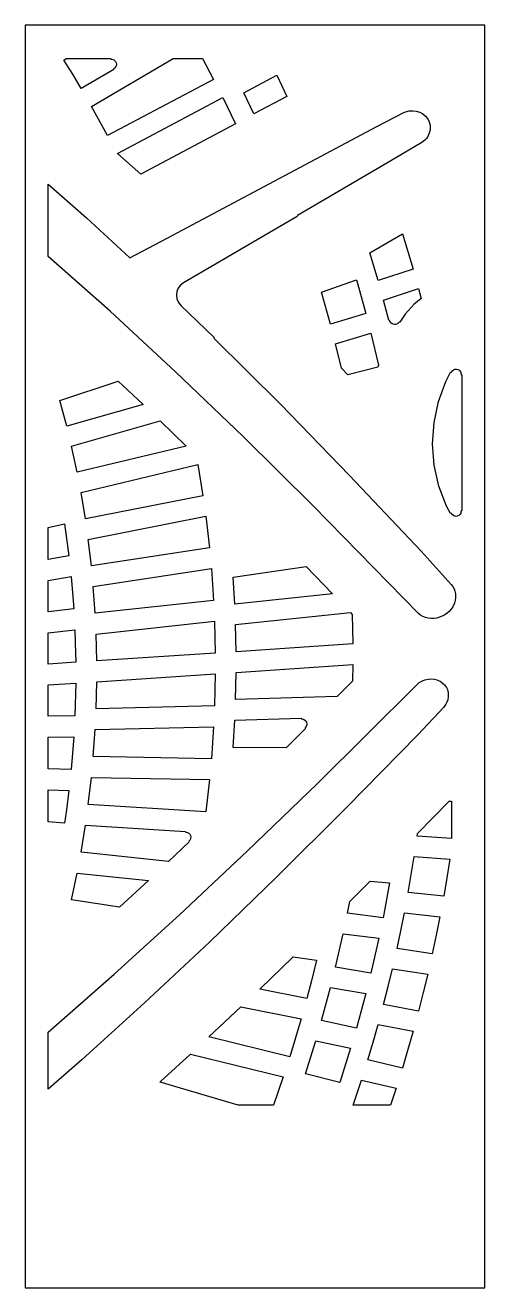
# Model space of a CAD drawing. Extents: x 0 to 400, y 0 to 1100.
import ezdxf

# ---------------------------------------------------------------- set-up
doc = ezdxf.new("R2010")
doc.units = 0
doc.layers.add('CUT', color=1, linetype='CONTINUOUS')
doc.layers.add('OUTLINE', color=7, linetype='CONTINUOUS')

msp = doc.modelspace()

# ---------------------------------------------------------------- linework, layer by layer
at = {"layer": 'CUT'}
for points in [[(77, 1062.03), (76.9, 1061.82), (76.97, 1061.39), (48.72, 1044.84), (41.28, 1057.31), (33.66, 1069.67), (35.71, 1071), (74.36, 1071), (74.52, 1070.59), (74.71, 1070.45), (76.22, 1070.21), (77.01, 1069.9), (77.71, 1069.43), (78.59, 1068.5), (79.15, 1067.36), (79.32, 1066.52), (79.35, 1065.67), (79.07, 1064.43), (78.69, 1063.68), (78.18, 1063)], [(57.65, 1029.3), (128.7, 1071), (154.16, 1071), (163.81, 1052.83), (71.48, 1003.84)], [(190.18, 1041.26), (218.89, 1056.39), (227.71, 1038.01), (199.08, 1022.73)], [(182.92, 1014.12), (100.49, 970.17), (93.05, 977.04), (80.35, 988.3), (171.88, 1036.98)], [(164.29, 827.4), (222.1, 769.83), (282.41, 707.84), (344.79, 641.79), (370.8, 612.84), (372.19, 611), (373.28, 608.97), (374.08, 606.82), (374.57, 604.57), (374.69, 601.09), (374.36, 598.76), (373.72, 596.46), (372.19, 593.19), (370.8, 591.16), (369.17, 589.3), (367.3, 587.64), (365.23, 586.22), (363, 585.04), (360.65, 584.14), (358.21, 583.52), (355.72, 583.21), (353.24, 583.2), (350.8, 583.5), (348.44, 584.09), (346.2, 584.98), (344.13, 586.14), (342.26, 587.56), (251.04, 680.91), (189.83, 741.56), (130.76, 798.14), (73.77, 850.74), (20, 898.41), (20, 961.61), (53.25, 932.14), (90.97, 897.26), (123.47, 914.43), (306.17, 1011.79), (328.98, 1023.67), (330.96, 1024.51), (334.09, 1025.3), (337.29, 1025.52), (340.45, 1025.15), (343.45, 1024.2), (346.17, 1022.72), (348.51, 1020.75), (350.37, 1018.39), (351.69, 1015.71), (352.42, 1012.82), (352.56, 1010.83), (352.42, 1008.83), (351.69, 1005.88), (350.37, 1003.1), (349.18, 1001.4), (347.78, 999.84), (345.3, 997.84), (313.34, 978.83), (237.03, 934.28), (237.1, 933.83), (236.82, 933.46), (137.8, 875.65), (135.18, 873.62), (133.22, 871.02), (132.01, 867.99), (131.62, 864.75), (132.09, 861.53), (133.39, 858.53), (135.44, 855.96), (164.19, 828.34), (164.41, 828.05), (164.46, 827.82)], [(300.05, 901.61), (328.38, 918.12), (333.09, 902.87), (337.63, 887.46), (307.24, 877.59)], [(292.51, 863.53), (296.48, 848.97), (265.77, 839.63), (257.96, 867.49), (288.35, 878.04)], [(317.82, 841.36), (317.22, 842.77), (316.83, 843), (316.6, 842.98), (311.99, 860.6), (342.36, 870.5), (344.65, 861.89), (338.45, 857.01), (330.87, 848.15), (326.03, 841.25), (325.59, 841.35), (325.37, 841.27), (324.29, 840.15), (323.15, 839.51), (322.3, 839.29), (321.44, 839.23), (320.15, 839.47), (319.35, 839.84), (318.34, 840.66)], [(270.18, 822.49), (300.88, 831.86), (307.44, 803.94), (306.81, 802.21), (280.94, 795.4), (275.24, 801.26)], [(379.4, 795.94), (379.59, 795.52), (380, 795.36), (380, 677.07), (379.59, 676.91), (379.45, 676.72), (379.32, 675.62), (379.06, 674.8), (378.67, 674.04), (378.12, 673.37), (377.46, 672.83), (376.72, 672.42), (375.9, 672.17), (375.04, 672.07), (374.19, 672.14), (372.97, 672.57), (371.94, 673.31), (370.98, 674.52), (370.77, 674.62), (370.34, 674.56), (366.82, 680.88), (360.09, 698.54), (356.03, 716.84), (354.64, 735.43), (355.91, 753.97), (359.75, 772.12), (366.03, 789.55), (370.33, 797.81), (370.53, 797.74), (370.96, 797.86), (371.86, 799.04), (372.52, 799.6), (373.28, 800.01), (374.11, 800.27), (375.41, 800.34), (376.66, 800.03), (377.43, 799.63), (378.4, 798.76), (378.87, 798.04), (379.07, 797.65), (379.31, 796.82)], [(30.2, 773.19), (80.99, 789.98), (102.66, 769.62), (36.14, 750.74)], [(45.18, 710.54), (40.32, 733.27), (117.46, 755.26), (140.12, 733.25)], [(48.53, 692.87), (150.19, 717.31), (154.69, 689.91), (52.33, 669.92)], [(54.84, 652.08), (157.17, 672.18), (160.39, 644.55), (57.56, 628.93)], [(20, 634.62), (20, 662.5), (34.25, 665.56), (38.01, 637.57)], [(267.45, 604.59), (182.31, 595.71), (180.86, 619.2), (244.5, 628.34)], [(39.93, 619.62), (42.19, 591.4), (20, 588.85), (20, 616.32)], [(163.98, 598.88), (60.87, 587.65), (59.24, 610.96), (162.05, 626.7)], [(285.16, 560.9), (183.53, 554.18), (183.04, 577.77), (283.16, 588.32), (284.65, 586.72)], [(43.56, 561.98), (43.9, 544.94), (20, 543.36), (20, 570.63), (43.15, 573.32)], [(61.71, 569.58), (164.81, 580.93), (165.45, 552.98), (62.25, 546.15)], [(284.95, 528.44), (271.55, 515.01), (183.04, 512.52), (183.53, 536.17), (285.16, 543.01)], [(366.66, 522.91), (367.47, 521.12), (368.19, 518.25), (368.3, 515.27), (367.78, 512.28), (367.1, 510.34), (366.15, 508.48), (364.29, 505.92), (341.67, 481.73), (279.14, 417.86), (218.68, 357.7), (160.28, 301.2), (103.88, 248.28), (49.4, 198.85), (20, 173.12), (20, 222.76), (77.5, 273.21), (134.34, 324.94), (193.27, 380.31), (254.33, 439.4), (340.48, 525.15), (342.96, 527.23), (345.78, 528.83), (347.81, 529.61), (350.96, 530.32), (353.1, 530.46), (356.25, 530.19), (358.28, 529.69), (361.09, 528.47), (362.79, 527.37), (364.97, 525.33)], [(62.25, 528.01), (165.45, 534.96), (164.81, 506.92), (61.71, 504.52)], [(20, 497.9), (20, 525.17), (43.9, 526.78), (43.15, 498.29)], [(243.85, 487.23), (226.99, 470.33), (180.86, 470.79), (182.31, 494.48), (240.12, 496.17), (240.16, 495.96), (240.48, 495.64), (241.47, 495.53), (242.31, 495.3), (243.45, 494.65), (244.35, 493.69), (244.77, 492.93), (245.1, 491.67), (245.05, 490.37), (244.62, 489.14), (243.7, 487.86), (243.72, 487.41)], [(163.98, 488.86), (162.05, 460.79), (59.24, 462.81), (60.87, 486.33)], [(20, 452.2), (20, 479.68), (42.19, 480.09), (39.93, 451.57)], [(57.56, 444.61), (160.39, 442.71), (157.17, 414.65), (54.84, 421.1)], [(35.86, 416.26), (34.25, 404.87), (20, 406.03), (20, 433.91), (38.01, 433.36)], [(371, 423.96), (371, 391.37), (341.11, 393.49), (341.4, 395.69), (369.13, 424.02)], [(142.67, 389.3), (142.51, 388.88), (142.68, 388.48), (124.6, 371.33), (48.53, 379.46), (52.33, 402.93), (139.4, 397.55), (139.43, 397.33), (139.71, 396.98), (141.19, 396.65), (142.31, 396.04), (143.2, 395.14), (143.81, 394.02), (144.06, 392.77), (143.95, 391.51), (143.48, 390.33)], [(364.27, 341.04), (333.4, 344.45), (336.07, 360.04), (338.54, 375.65), (369.61, 373.49), (367.05, 357.25)], [(40.32, 337.97), (45.18, 361.35), (107.16, 354.79), (82.06, 331.64)], [(282.47, 336.53), (300.23, 354.21), (317.09, 352.7), (311.44, 322.26), (280.48, 326.3)], [(354.34, 290.93), (323.69, 295.57), (327, 311.1), (330.1, 326.66), (360.99, 323.28), (357.77, 307.09)], [(270.18, 279.43), (276.8, 308.49), (307.77, 304.48), (300.88, 274.15)], [(249.45, 268.61), (245.1, 251.96), (204.12, 260.13), (233.32, 288.38), (253.55, 285.3)], [(319.67, 277.84), (350.33, 273.25), (346.45, 257.13), (342.36, 241.05), (311.99, 246.9), (315.93, 262.36)], [(257.96, 232.79), (265.77, 261.7), (296.48, 256.46), (288.35, 226.3)], [(240.19, 234.29), (235.33, 217.71), (230.22, 201.18), (159.86, 218.53), (187.73, 244.68)], [(328.35, 191.46), (298.3, 198.51), (302.87, 213.87), (307.24, 229.27), (337.63, 223.46), (333.09, 207.44)], [(252.82, 215.17), (283.23, 208.72), (273.87, 178.76), (243.83, 186.47)], [(143.77, 203.46), (224.52, 183.65), (215.99, 159), (185.42, 159), (117.44, 179.07), (117.7, 179.8)], [(318.02, 159), (285.58, 159), (292.84, 181), (322.9, 173.98)]]:
    msp.add_lwpolyline(points, close=True, dxfattribs=at)
at = {"layer": 'OUTLINE'}
msp.add_lwpolyline([(0, 0), (400, 0), (400, 1100), (0, 1100)], close=True, dxfattribs=at)

doc.saveas('drawing.dxf')
